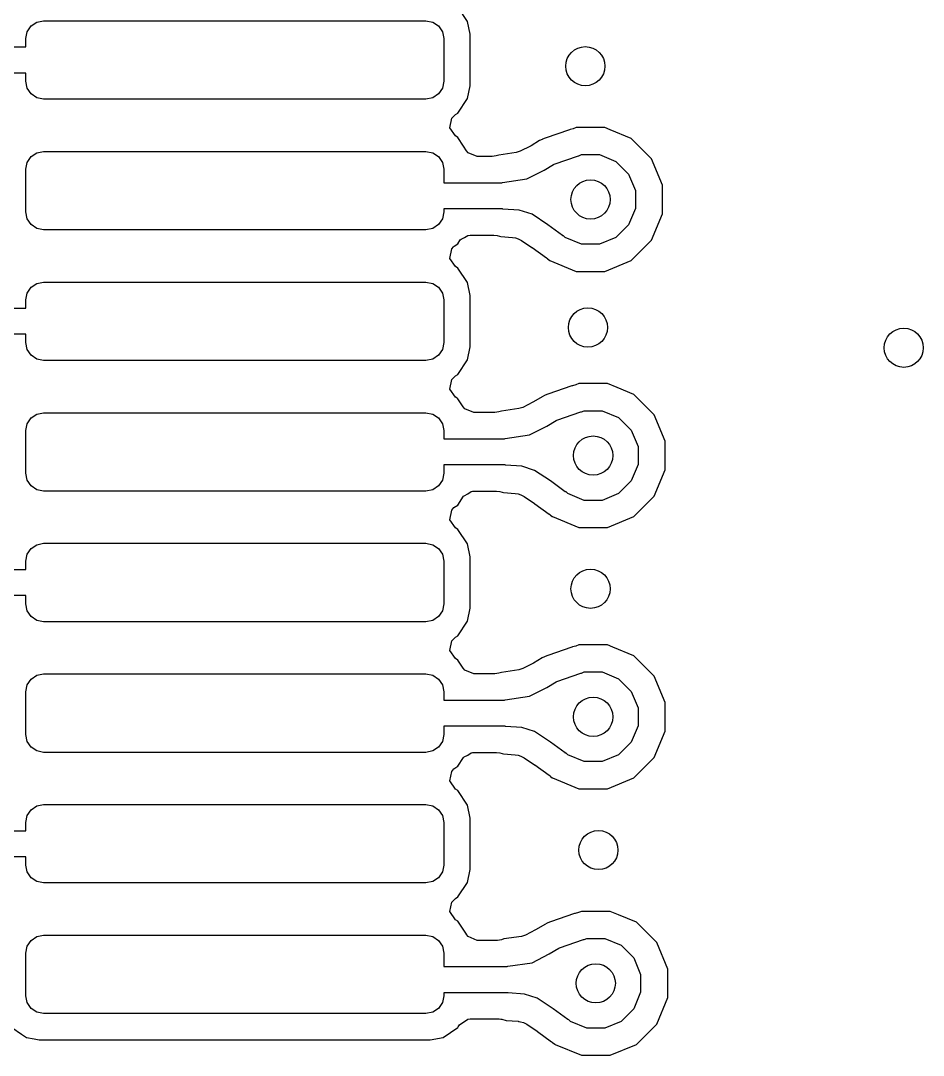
# Model space of a CAD drawing. Extents: x 114.9 to 199.6, y -137.1 to -76.7.
# Drawn here: x 180.478 to 183.934, y -100.986 to -97.026 of the extents above; entities that cross this region are included whole.
import ezdxf

# ---------------------------------------------------------------- set-up
doc = ezdxf.new("R2010")
doc.units = 0
doc.layers.add('BLACK', color=7, linetype='CONTINUOUS')

msp = doc.modelspace()

# ---------------------------------------------------------------- linework, layer by layer
at = {"layer": 'BLACK', "linetype": 'CONTINUOUS'}
for p, q in [((182.188713, -97.028365), (182.151431, -96.972569)), ((180.50319, -97.06809), (180.51797, -97.04597)), ((180.51797, -97.04597), (180.54009, -97.03119)), ((180.54009, -97.03119), (180.566182, -97.026)), ((180.566182, -97.026), (182.029818, -97.026)), ((182.029818, -97.026), (182.05591, -97.03119)), ((182.05591, -97.03119), (182.07803, -97.04597)), ((182.07803, -97.04597), (182.09281, -97.06809)), ((182.198499, -97.077568), (182.188713, -97.028365)), ((180.498, -97.094182), (180.50319, -97.06809)), ((182.09281, -97.06809), (182.098, -97.094182)), ((182.1985, -97.274433), (182.198499, -97.077568)), ((175.014, -97.126), (180.498, -97.126)), ((180.498, -97.126), (180.498, -97.094182)), ((182.098, -97.094182), (182.098, -97.257818)), ((180.498, -97.226), (175.034711, -97.226)), ((180.498, -97.257818), (180.498, -97.226)), ((180.50319, -97.28391), (180.498, -97.257818)), ((180.51797, -97.30603), (180.50319, -97.28391)), ((182.09281, -97.28391), (182.07803, -97.30603)), ((182.098, -97.257818), (182.09281, -97.28391)), ((182.188713, -97.323635), (182.1985, -97.274433)), ((180.54009, -97.32081), (180.51797, -97.30603)), ((180.566182, -97.326), (180.54009, -97.32081)), ((182.029818, -97.326), (180.566182, -97.326)), ((182.05591, -97.32081), (182.029818, -97.326)), ((182.07803, -97.30603), (182.05591, -97.32081)), ((182.151431, -97.379431), (182.188713, -97.323635)), ((182.121875, -97.435561), (182.12919, -97.398778)), ((182.12919, -97.398778), (182.142709, -97.385258)), ((182.142709, -97.385258), (182.151431, -97.379431)), ((182.14271, -97.466741), (182.121875, -97.435561)), ((182.578828, -97.442987), (182.486279, -97.474933)), ((182.581347, -97.442643), (182.578828, -97.442987)), ((182.593448, -97.439367), (182.581347, -97.442643)), ((182.6052, -97.4345), (182.593448, -97.439367)), ((182.7148, -97.4345), (182.6052, -97.4345)), ((182.714801, -97.4345), (182.7148, -97.4345)), ((182.735292, -97.442988), (182.714801, -97.4345)), ((182.816058, -97.476443), (182.735292, -97.442988)), ((182.151431, -97.472569), (182.14271, -97.466741)), ((182.173524, -97.505634), (182.151431, -97.472569)), ((182.464756, -97.484897), (182.432014, -97.504288)), ((182.464799, -97.484873), (182.464756, -97.484897)), ((182.474187, -97.479935), (182.464799, -97.484873)), ((182.474202, -97.479927), (182.474187, -97.479935)), ((182.476325, -97.478944), (182.474202, -97.479927)), ((182.47634, -97.478937), (182.476325, -97.478944)), ((182.486251, -97.474943), (182.47634, -97.478937)), ((182.486279, -97.474933), (182.486251, -97.474943)), ((182.816059, -97.476444), (182.816058, -97.476443)), ((182.816061, -97.476445), (182.816059, -97.476444)), ((182.893555, -97.553939), (182.816061, -97.476445)), ((180.54009, -97.53119), (180.566182, -97.526)), ((180.566182, -97.526), (182.029818, -97.526)), ((182.029818, -97.526), (182.05591, -97.53119)), ((182.185611, -97.523723), (182.173524, -97.505634)), ((182.191705, -97.531148), (182.185611, -97.523723)), ((182.391044, -97.525605), (182.375405, -97.530609)), ((182.429588, -97.505634), (182.391044, -97.525605)), ((182.432014, -97.504288), (182.429588, -97.505634)), ((180.498, -97.594182), (180.50319, -97.56809)), ((180.50319, -97.56809), (180.51797, -97.54597)), ((180.51797, -97.54597), (180.54009, -97.53119)), ((182.05591, -97.53119), (182.07803, -97.54597)), ((182.07803, -97.54597), (182.09281, -97.56809)), ((182.09281, -97.56809), (182.098, -97.594182)), ((182.226353, -97.5455), (182.191705, -97.531148)), ((182.283846, -97.5455), (182.226353, -97.5455)), ((182.298438, -97.543277), (182.283846, -97.5455)), ((182.308552, -97.540121), (182.298438, -97.543277)), ((182.375405, -97.530609), (182.308552, -97.540121)), ((182.520679, -97.574668), (182.613253, -97.542714)), ((182.613253, -97.542714), (182.615087, -97.542824)), ((182.615087, -97.542824), (182.625859, -97.538363)), ((182.625859, -97.538363), (182.694141, -97.538363)), ((182.694141, -97.538363), (182.757225, -97.564493)), ((182.757225, -97.564493), (182.805507, -97.612775)), ((182.893555, -97.55394), (182.893555, -97.553939)), ((182.893557, -97.553942), (182.893555, -97.55394)), ((182.9355, -97.6552), (182.893557, -97.553942)), ((180.498, -97.757818), (180.498, -97.594182)), ((182.098, -97.594182), (182.098, -97.646)), ((182.416267, -97.631359), (182.481999, -97.5973)), ((182.481999, -97.5973), (182.518542, -97.575658)), ((182.518542, -97.575658), (182.520679, -97.574668)), ((182.098, -97.646), (182.32055, -97.646)), ((182.32055, -97.646), (182.323412, -97.64457)), ((182.323412, -97.64457), (182.416267, -97.631359)), ((182.805507, -97.612775), (182.831637, -97.675859)), ((182.831637, -97.675859), (182.831637, -97.744141)), ((182.9355, -97.7648), (182.9355, -97.6552)), ((180.50319, -97.78391), (180.498, -97.757818)), ((182.098, -97.757818), (182.09281, -97.78391)), ((182.322735, -97.746), (182.098, -97.746)), ((182.098, -97.746), (182.098, -97.757818)), ((182.324253, -97.746756), (182.322735, -97.746)), ((182.386637, -97.751086), (182.324253, -97.746756)), ((182.436022, -97.766697), (182.386637, -97.751086)), ((182.831637, -97.744141), (182.805507, -97.807225)), ((182.893557, -97.866058), (182.9355, -97.7648)), ((180.51797, -97.80603), (180.50319, -97.78391)), ((182.09281, -97.78391), (182.07803, -97.80603)), ((182.496232, -97.807276), (182.436022, -97.766697)), ((180.54009, -97.82081), (180.51797, -97.80603)), ((180.566182, -97.826), (180.54009, -97.82081)), ((182.029818, -97.826), (180.566182, -97.826)), ((182.05591, -97.82081), (182.029818, -97.826)), ((182.07803, -97.80603), (182.05591, -97.82081)), ((182.55298, -97.848407), (182.496232, -97.807276)), ((182.805507, -97.807225), (182.757225, -97.855507)), ((182.138418, -97.888125), (182.151431, -97.879431)), ((182.151431, -97.879431), (182.161382, -97.864537)), ((182.161382, -97.864537), (182.164516, -97.861319)), ((182.164516, -97.861319), (182.177931, -97.85555)), ((182.177931, -97.85555), (182.190066, -97.847442)), ((182.190066, -97.847442), (182.198785, -97.846582)), ((182.198785, -97.846582), (182.198969, -97.846504)), ((182.198969, -97.846504), (182.199091, -97.846552)), ((182.199091, -97.846552), (182.199626, -97.8465)), ((182.199626, -97.8465), (182.290176, -97.8465)), ((182.290176, -97.8465), (182.303041, -97.848219)), ((182.303041, -97.848219), (182.311833, -97.850611)), ((182.311833, -97.850611), (182.316948, -97.852003)), ((182.316948, -97.852003), (182.360997, -97.855059)), ((182.360997, -97.855059), (182.372362, -97.857219)), ((182.372362, -97.857219), (182.382949, -97.860565)), ((182.382949, -97.860565), (182.395563, -97.866653)), ((182.395563, -97.866653), (182.435079, -97.893285)), ((182.5533, -97.848631), (182.55298, -97.848407)), ((182.556564, -97.849296), (182.5533, -97.848631)), ((182.562775, -97.855507), (182.556564, -97.849296)), ((182.625859, -97.881637), (182.562775, -97.855507)), ((182.694141, -97.881637), (182.625859, -97.881637)), ((182.757225, -97.855507), (182.694141, -97.881637)), ((182.816061, -97.943555), (182.893555, -97.866061)), ((182.893555, -97.86606), (182.893557, -97.866058)), ((182.893555, -97.866061), (182.893555, -97.86606)), ((182.121875, -97.935561), (182.12919, -97.898778)), ((182.12919, -97.898778), (182.134823, -97.891819)), ((182.134823, -97.891819), (182.138418, -97.888125)), ((182.435079, -97.893285), (182.436443, -97.894238)), ((182.436443, -97.894238), (182.491066, -97.933829)), ((182.14271, -97.966741), (182.121875, -97.935561)), ((182.491066, -97.933829), (182.49248, -97.934836)), ((182.49248, -97.934836), (182.492528, -97.93487)), ((182.492528, -97.93487), (182.492537, -97.934876)), ((182.492537, -97.934876), (182.494861, -97.936503)), ((182.494861, -97.936503), (182.494809, -97.936577)), ((182.494809, -97.936577), (182.503603, -97.943219)), ((182.503603, -97.943219), (182.503939, -97.943555)), ((182.503939, -97.943555), (182.50394, -97.943555)), ((182.50394, -97.943555), (182.503942, -97.943557)), ((182.503942, -97.943557), (182.6052, -97.9855)), ((182.7148, -97.9855), (182.816058, -97.943557)), ((182.816058, -97.943557), (182.81606, -97.943555)), ((182.81606, -97.943555), (182.816061, -97.943555)), ((182.151431, -97.972569), (182.14271, -97.966741)), ((182.188713, -98.028365), (182.151431, -97.972569)), ((182.6052, -97.9855), (182.605202, -97.9855)), ((182.605202, -97.9855), (182.714798, -97.9855)), ((182.714798, -97.9855), (182.7148, -97.9855)), ((180.51797, -98.04597), (180.54009, -98.03119)), ((180.54009, -98.03119), (180.566182, -98.026)), ((180.566182, -98.026), (182.029818, -98.026)), ((182.029818, -98.026), (182.05591, -98.03119)), ((182.05591, -98.03119), (182.07803, -98.04597)), ((182.198499, -98.077568), (182.188713, -98.028365)), ((180.498, -98.094182), (180.50319, -98.06809)), ((180.50319, -98.06809), (180.51797, -98.04597)), ((182.07803, -98.04597), (182.09281, -98.06809)), ((182.09281, -98.06809), (182.098, -98.094182)), ((182.1985, -98.274433), (182.198499, -98.077568)), ((180.498, -98.126), (180.498, -98.094182)), ((182.098, -98.094182), (182.098, -98.257818)), ((176.044, -98.126), (180.498, -98.126)), ((180.498, -98.226), (176.064711, -98.226)), ((180.498, -98.257818), (180.498, -98.226)), ((180.50319, -98.28391), (180.498, -98.257818)), ((182.098, -98.257818), (182.09281, -98.28391)), ((182.188713, -98.323635), (182.1985, -98.274433)), ((180.51797, -98.30603), (180.50319, -98.28391)), ((180.54009, -98.32081), (180.51797, -98.30603)), ((182.07803, -98.30603), (182.05591, -98.32081)), ((182.09281, -98.28391), (182.07803, -98.30603)), ((180.566182, -98.326), (180.54009, -98.32081)), ((182.029818, -98.326), (180.566182, -98.326)), ((182.05591, -98.32081), (182.029818, -98.326)), ((182.151431, -98.379431), (182.188713, -98.323635)), ((182.121875, -98.435561), (182.12919, -98.398778)), ((182.12919, -98.398778), (182.142709, -98.385258)), ((182.142709, -98.385258), (182.151431, -98.379431)), ((182.14271, -98.466741), (182.121875, -98.435561)), ((182.588828, -98.422987), (182.496279, -98.454933)), ((182.591347, -98.422643), (182.588828, -98.422987)), ((182.603448, -98.419367), (182.591347, -98.422643)), ((182.6152, -98.4145), (182.603448, -98.419367)), ((182.7248, -98.4145), (182.6152, -98.4145)), ((182.724801, -98.4145), (182.7248, -98.4145)), ((182.761947, -98.429887), (182.724801, -98.4145)), ((182.826058, -98.456443), (182.761947, -98.429887)), ((182.148915, -98.470888), (182.14271, -98.466741)), ((182.151431, -98.472569), (182.148915, -98.470888)), ((182.172248, -98.503723), (182.151431, -98.472569)), ((182.474756, -98.464897), (182.442014, -98.484288)), ((182.474799, -98.464873), (182.474756, -98.464897)), ((182.484187, -98.459935), (182.474799, -98.464873)), ((182.484202, -98.459927), (182.484187, -98.459935)), ((182.486325, -98.458944), (182.484202, -98.459927)), ((182.48634, -98.458937), (182.486325, -98.458944)), ((182.496251, -98.454943), (182.48634, -98.458937)), ((182.496279, -98.454933), (182.496251, -98.454943)), ((182.826059, -98.456444), (182.826058, -98.456443)), ((182.826061, -98.456445), (182.826059, -98.456444)), ((182.903555, -98.533939), (182.826061, -98.456445)), ((182.178342, -98.511148), (182.172248, -98.503723)), ((182.21299, -98.5255), (182.178342, -98.511148)), ((182.385405, -98.510609), (182.318552, -98.520121)), ((182.401044, -98.505605), (182.385405, -98.510609)), ((182.439588, -98.485634), (182.401044, -98.505605)), ((182.442014, -98.484288), (182.439588, -98.485634)), ((182.625087, -98.522824), (182.635859, -98.518363)), ((182.635859, -98.518363), (182.704141, -98.518363)), ((182.704141, -98.518363), (182.767225, -98.544493)), ((180.50319, -98.56809), (180.51797, -98.54597)), ((180.51797, -98.54597), (180.54009, -98.53119)), ((180.54009, -98.53119), (180.566182, -98.526)), ((180.566182, -98.526), (182.029818, -98.526)), ((182.029818, -98.526), (182.05591, -98.53119)), ((182.05591, -98.53119), (182.07803, -98.54597)), ((182.07803, -98.54597), (182.09281, -98.56809)), ((182.293846, -98.5255), (182.21299, -98.5255)), ((182.308438, -98.523277), (182.293846, -98.5255)), ((182.318552, -98.520121), (182.308438, -98.523277)), ((182.491999, -98.5773), (182.528542, -98.555658)), ((182.528542, -98.555658), (182.530679, -98.554668)), ((182.530679, -98.554668), (182.623253, -98.522714)), ((182.623253, -98.522714), (182.625087, -98.522824)), ((182.767225, -98.544493), (182.815507, -98.592775)), ((182.903555, -98.53394), (182.903555, -98.533939)), ((182.903557, -98.533942), (182.903555, -98.53394)), ((182.9455, -98.6352), (182.903557, -98.533942)), ((180.498, -98.594182), (180.50319, -98.56809)), ((180.498, -98.757818), (180.498, -98.594182)), ((182.09281, -98.56809), (182.098, -98.594182)), ((182.098, -98.594182), (182.098, -98.626)), ((182.426267, -98.611359), (182.491999, -98.5773)), ((182.815507, -98.592775), (182.841637, -98.655859)), ((182.098, -98.626), (182.33055, -98.626)), ((182.33055, -98.626), (182.333412, -98.62457)), ((182.333412, -98.62457), (182.426267, -98.611359)), ((182.9455, -98.7448), (182.9455, -98.6352)), ((182.841637, -98.655859), (182.841637, -98.724141)), ((182.332735, -98.726), (182.098, -98.726)), ((182.098, -98.726), (182.098, -98.757818)), ((182.334253, -98.726756), (182.332735, -98.726)), ((182.396637, -98.731086), (182.334253, -98.726756)), ((182.446022, -98.746697), (182.396637, -98.731086)), ((182.506232, -98.787276), (182.446022, -98.746697)), ((182.841637, -98.724141), (182.815507, -98.787225)), ((182.903557, -98.846058), (182.9455, -98.7448)), ((180.50319, -98.78391), (180.498, -98.757818)), ((180.51797, -98.80603), (180.50319, -98.78391)), ((182.09281, -98.78391), (182.07803, -98.80603)), ((182.098, -98.757818), (182.09281, -98.78391)), ((182.56298, -98.828407), (182.506232, -98.787276)), ((182.815507, -98.787225), (182.767225, -98.835507)), ((180.54009, -98.82081), (180.51797, -98.80603)), ((180.566182, -98.826), (180.54009, -98.82081)), ((182.029818, -98.826), (180.566182, -98.826)), ((182.05591, -98.82081), (182.029818, -98.826)), ((182.07803, -98.80603), (182.05591, -98.82081)), ((182.190042, -98.836387), (182.203431, -98.827441)), ((182.203431, -98.827441), (182.208549, -98.826937)), ((182.208549, -98.826937), (182.209104, -98.826654)), ((182.209104, -98.826654), (182.209645, -98.826829)), ((182.209645, -98.826829), (182.21299, -98.8265)), ((182.21299, -98.8265), (182.300176, -98.8265)), ((182.300176, -98.8265), (182.313041, -98.828219)), ((182.313041, -98.828219), (182.321833, -98.830611)), ((182.321833, -98.830611), (182.326948, -98.832003)), ((182.326948, -98.832003), (182.370997, -98.835059)), ((182.370997, -98.835059), (182.382362, -98.837219)), ((182.5633, -98.828631), (182.56298, -98.828407)), ((182.566564, -98.829296), (182.5633, -98.828631)), ((182.572775, -98.835507), (182.566564, -98.829296)), ((182.151431, -98.879431), (182.17384, -98.845893)), ((182.17384, -98.845893), (182.175703, -98.843709)), ((182.175703, -98.843709), (182.190042, -98.836387)), ((182.382362, -98.837219), (182.392949, -98.840565)), ((182.392949, -98.840565), (182.405563, -98.846653)), ((182.405563, -98.846653), (182.445079, -98.873285)), ((182.445079, -98.873285), (182.446443, -98.874238)), ((182.446443, -98.874238), (182.501066, -98.913829)), ((182.635859, -98.861637), (182.572775, -98.835507)), ((182.704141, -98.861637), (182.635859, -98.861637)), ((182.767225, -98.835507), (182.704141, -98.861637)), ((182.826061, -98.923555), (182.903555, -98.846061)), ((182.903555, -98.84606), (182.903557, -98.846058)), ((182.903555, -98.846061), (182.903555, -98.84606)), ((182.121875, -98.935561), (182.12919, -98.898778)), ((182.12919, -98.898778), (182.132646, -98.894209)), ((182.132646, -98.894209), (182.137057, -98.889035)), ((182.137057, -98.889035), (182.151431, -98.879431)), ((182.501066, -98.913829), (182.50248, -98.914836)), ((182.14271, -98.966741), (182.121875, -98.935561)), ((182.50248, -98.914836), (182.502528, -98.91487)), ((182.502528, -98.91487), (182.502537, -98.914876)), ((182.502537, -98.914876), (182.504861, -98.916503)), ((182.504861, -98.916503), (182.504809, -98.916577)), ((182.504809, -98.916577), (182.513603, -98.923219)), ((182.513603, -98.923219), (182.513939, -98.923555)), ((182.513939, -98.923555), (182.51394, -98.923555)), ((182.51394, -98.923555), (182.513942, -98.923557)), ((182.513942, -98.923557), (182.6152, -98.9655)), ((182.7248, -98.9655), (182.826058, -98.923557)), ((182.826058, -98.923557), (182.82606, -98.923555)), ((182.82606, -98.923555), (182.826061, -98.923555)), ((182.151431, -98.972569), (182.14271, -98.966741)), ((182.188713, -99.028365), (182.151431, -98.972569)), ((182.6152, -98.9655), (182.615202, -98.9655)), ((182.615202, -98.9655), (182.724798, -98.9655)), ((182.724798, -98.9655), (182.7248, -98.9655)), ((180.51797, -99.04597), (180.54009, -99.03119)), ((180.54009, -99.03119), (180.566182, -99.026)), ((180.566182, -99.026), (182.029818, -99.026)), ((182.029818, -99.026), (182.05591, -99.03119)), ((182.05591, -99.03119), (182.07803, -99.04597)), ((182.198499, -99.077568), (182.188713, -99.028365)), ((180.498, -99.094182), (180.50319, -99.06809)), ((180.50319, -99.06809), (180.51797, -99.04597)), ((182.07803, -99.04597), (182.09281, -99.06809)), ((182.09281, -99.06809), (182.098, -99.094182)), ((180.498, -99.126), (180.498, -99.094182)), ((182.098, -99.094182), (182.098, -99.257818)), ((182.198499, -99.115198), (182.198499, -99.077568)), ((178.714, -99.126), (180.498, -99.126)), ((182.1985, -99.274433), (182.198499, -99.115198)), ((180.498, -99.226), (178.734711, -99.226)), ((180.498, -99.257818), (180.498, -99.226)), ((180.50319, -99.28391), (180.498, -99.257818)), ((182.098, -99.257818), (182.09281, -99.28391)), ((180.51797, -99.30603), (180.50319, -99.28391)), ((180.54009, -99.32081), (180.51797, -99.30603)), ((182.07803, -99.30603), (182.05591, -99.32081)), ((182.09281, -99.28391), (182.07803, -99.30603)), ((182.188713, -99.323635), (182.1985, -99.274433)), ((180.566182, -99.326), (180.54009, -99.32081)), ((182.029818, -99.326), (180.566182, -99.326)), ((182.05591, -99.32081), (182.029818, -99.326)), ((182.151431, -99.379431), (182.188713, -99.323635)), ((182.12919, -99.398778), (182.142709, -99.385258)), ((182.142709, -99.385258), (182.151431, -99.379431)), ((182.121875, -99.435561), (182.12919, -99.398778)), ((182.588828, -99.422987), (182.496279, -99.454933)), ((182.591347, -99.422643), (182.588828, -99.422987)), ((182.603448, -99.419367), (182.591347, -99.422643)), ((182.6152, -99.4145), (182.603448, -99.419367)), ((182.7248, -99.4145), (182.6152, -99.4145)), ((182.724801, -99.4145), (182.7248, -99.4145)), ((182.745292, -99.422988), (182.724801, -99.4145)), ((182.826058, -99.456443), (182.745292, -99.422988)), ((182.14271, -99.466741), (182.121875, -99.435561)), ((182.15143, -99.472568), (182.14271, -99.466741)), ((182.474756, -99.464897), (182.442014, -99.484288)), ((182.474799, -99.464873), (182.474756, -99.464897)), ((182.484187, -99.459935), (182.474799, -99.464873)), ((182.484202, -99.459927), (182.484187, -99.459935)), ((182.486325, -99.458944), (182.484202, -99.459927)), ((182.48634, -99.458937), (182.486325, -99.458944)), ((182.496251, -99.454943), (182.48634, -99.458937)), ((182.496279, -99.454933), (182.496251, -99.454943)), ((182.826059, -99.456444), (182.826058, -99.456443)), ((182.826061, -99.456445), (182.826059, -99.456444)), ((182.903555, -99.533939), (182.826061, -99.456445)), ((182.151431, -99.472569), (182.15143, -99.472568)), ((182.172248, -99.503723), (182.151431, -99.472569)), ((182.178342, -99.511148), (182.172248, -99.503723)), ((182.401044, -99.505605), (182.385405, -99.510609)), ((182.439588, -99.485634), (182.401044, -99.505605)), ((182.442014, -99.484288), (182.439588, -99.485634)), ((180.50319, -99.56809), (180.51797, -99.54597)), ((180.51797, -99.54597), (180.54009, -99.53119)), ((180.54009, -99.53119), (180.566182, -99.526)), ((180.566182, -99.526), (182.029818, -99.526)), ((182.029818, -99.526), (182.05591, -99.53119)), ((182.05591, -99.53119), (182.07803, -99.54597)), ((182.07803, -99.54597), (182.09281, -99.56809)), ((182.21299, -99.5255), (182.178342, -99.511148)), ((182.293846, -99.5255), (182.21299, -99.5255)), ((182.308438, -99.523277), (182.293846, -99.5255)), ((182.318552, -99.520121), (182.308438, -99.523277)), ((182.385405, -99.510609), (182.318552, -99.520121)), ((182.530679, -99.554668), (182.623253, -99.522714)), ((182.623253, -99.522714), (182.625087, -99.522824)), ((182.625087, -99.522824), (182.635859, -99.518363)), ((182.635859, -99.518363), (182.704141, -99.518363)), ((182.704141, -99.518363), (182.767225, -99.544493)), ((182.767225, -99.544493), (182.815507, -99.592775)), ((182.903555, -99.53394), (182.903555, -99.533939)), ((182.903557, -99.533942), (182.903555, -99.53394)), ((182.9455, -99.6352), (182.903557, -99.533942)), ((180.498, -99.594182), (180.50319, -99.56809)), ((182.09281, -99.56809), (182.098, -99.594182)), ((182.426267, -99.611359), (182.491999, -99.5773)), ((182.491999, -99.5773), (182.528542, -99.555658)), ((182.528542, -99.555658), (182.530679, -99.554668)), ((180.498, -99.757818), (180.498, -99.594182)), ((182.098, -99.594182), (182.098, -99.626)), ((182.098, -99.626), (182.33055, -99.626)), ((182.33055, -99.626), (182.333412, -99.62457)), ((182.333412, -99.62457), (182.426267, -99.611359)), ((182.815507, -99.592775), (182.841637, -99.655859)), ((182.841637, -99.655859), (182.841637, -99.724141)), ((182.9455, -99.7448), (182.9455, -99.6352)), ((182.332735, -99.726), (182.098, -99.726)), ((182.098, -99.726), (182.098, -99.757818)), ((182.334253, -99.726756), (182.332735, -99.726)), ((182.396637, -99.731086), (182.334253, -99.726756)), ((182.446022, -99.746697), (182.396637, -99.731086)), ((182.841637, -99.724141), (182.815507, -99.787225)), ((182.903557, -99.846058), (182.9455, -99.7448)), ((180.50319, -99.78391), (180.498, -99.757818)), ((180.51797, -99.80603), (180.50319, -99.78391)), ((182.09281, -99.78391), (182.07803, -99.80603)), ((182.098, -99.757818), (182.09281, -99.78391)), ((182.506232, -99.787276), (182.446022, -99.746697)), ((180.54009, -99.82081), (180.51797, -99.80603)), ((180.566182, -99.826), (180.54009, -99.82081)), ((182.05591, -99.82081), (182.029818, -99.826)), ((182.07803, -99.80603), (182.05591, -99.82081)), ((182.56298, -99.828407), (182.506232, -99.787276)), ((182.815507, -99.787225), (182.767225, -99.835507)), ((182.029818, -99.826), (180.566182, -99.826)), ((182.151431, -99.879431), (182.17384, -99.845893)), ((182.17384, -99.845893), (182.175703, -99.843709)), ((182.175703, -99.843709), (182.190042, -99.836387)), ((182.190042, -99.836387), (182.203431, -99.827441)), ((182.203431, -99.827441), (182.208549, -99.826937)), ((182.208549, -99.826937), (182.209104, -99.826654)), ((182.209104, -99.826654), (182.209645, -99.826829)), ((182.209645, -99.826829), (182.21299, -99.8265)), ((182.21299, -99.8265), (182.300176, -99.8265)), ((182.300176, -99.8265), (182.313041, -99.828219)), ((182.313041, -99.828219), (182.321833, -99.830611)), ((182.321833, -99.830611), (182.326948, -99.832003)), ((182.326948, -99.832003), (182.370997, -99.835059)), ((182.370997, -99.835059), (182.382362, -99.837219)), ((182.382362, -99.837219), (182.392949, -99.840565)), ((182.392949, -99.840565), (182.405563, -99.846653)), ((182.405563, -99.846653), (182.445079, -99.873285)), ((182.5633, -99.828631), (182.56298, -99.828407)), ((182.566564, -99.829296), (182.5633, -99.828631)), ((182.572775, -99.835507), (182.566564, -99.829296)), ((182.635859, -99.861637), (182.572775, -99.835507)), ((182.704141, -99.861637), (182.635859, -99.861637)), ((182.767225, -99.835507), (182.704141, -99.861637)), ((182.826061, -99.923555), (182.903555, -99.846061)), ((182.903555, -99.84606), (182.903557, -99.846058)), ((182.903555, -99.846061), (182.903555, -99.84606)), ((182.121875, -99.935561), (182.12919, -99.898778)), ((182.12919, -99.898778), (182.132646, -99.894209)), ((182.132646, -99.894209), (182.137057, -99.889035)), ((182.137057, -99.889035), (182.151431, -99.879431)), ((182.445079, -99.873285), (182.446443, -99.874238)), ((182.446443, -99.874238), (182.501066, -99.913829)), ((182.14271, -99.966741), (182.121875, -99.935561)), ((182.501066, -99.913829), (182.50248, -99.914836)), ((182.50248, -99.914836), (182.502528, -99.91487)), ((182.502528, -99.91487), (182.502537, -99.914876)), ((182.502537, -99.914876), (182.504861, -99.916503)), ((182.504861, -99.916503), (182.504809, -99.916577)), ((182.504809, -99.916577), (182.513603, -99.923219)), ((182.513603, -99.923219), (182.513939, -99.923555)), ((182.513939, -99.923555), (182.51394, -99.923555)), ((182.51394, -99.923555), (182.513942, -99.923557)), ((182.513942, -99.923557), (182.6152, -99.9655)), ((182.7248, -99.9655), (182.826058, -99.923557)), ((182.826058, -99.923557), (182.82606, -99.923555)), ((182.82606, -99.923555), (182.826061, -99.923555)), ((182.151431, -99.972569), (182.14271, -99.966741)), ((182.188713, -100.028365), (182.151431, -99.972569)), ((182.6152, -99.9655), (182.615202, -99.9655)), ((182.615202, -99.9655), (182.724798, -99.9655)), ((182.724798, -99.9655), (182.7248, -99.9655)), ((180.50319, -100.06809), (180.51797, -100.04597)), ((180.51797, -100.04597), (180.54009, -100.03119)), ((180.54009, -100.03119), (180.566182, -100.026)), ((180.566182, -100.026), (182.029818, -100.026)), ((182.029818, -100.026), (182.05591, -100.03119)), ((182.05591, -100.03119), (182.07803, -100.04597)), ((182.07803, -100.04597), (182.09281, -100.06809)), ((182.198499, -100.077567), (182.188713, -100.028365)), ((180.498, -100.094182), (180.50319, -100.06809)), ((180.498, -100.126), (180.498, -100.094182)), ((182.09281, -100.06809), (182.098, -100.094182)), ((182.098, -100.094182), (182.098, -100.257818)), ((182.198499, -100.077568), (182.198499, -100.077567)), ((182.1985, -100.274433), (182.198499, -100.077568)), ((179.304, -100.126), (180.498, -100.126)), ((180.498, -100.226), (179.324711, -100.226)), ((180.498, -100.257818), (180.498, -100.226)), ((180.50319, -100.28391), (180.498, -100.257818)), ((182.098, -100.257818), (182.09281, -100.28391)), ((180.51797, -100.30603), (180.50319, -100.28391)), ((182.09281, -100.28391), (182.07803, -100.30603)), ((182.188713, -100.323635), (182.1985, -100.274433)), ((180.54009, -100.32081), (180.51797, -100.30603)), ((180.566182, -100.326), (180.54009, -100.32081)), ((182.029818, -100.326), (180.566182, -100.326)), ((182.05591, -100.32081), (182.029818, -100.326)), ((182.07803, -100.30603), (182.05591, -100.32081)), ((182.151431, -100.379431), (182.188713, -100.323635)), ((182.142709, -100.385258), (182.151431, -100.379431)), ((182.121875, -100.435561), (182.12919, -100.398778)), ((182.12919, -100.398778), (182.142709, -100.385258)), ((182.14271, -100.466741), (182.121875, -100.435561)), ((182.598828, -100.442987), (182.506279, -100.474933)), ((182.601347, -100.442643), (182.598828, -100.442987)), ((182.613448, -100.439367), (182.601347, -100.442643)), ((182.6252, -100.4345), (182.613448, -100.439367)), ((182.7348, -100.4345), (182.6252, -100.4345)), ((182.734801, -100.4345), (182.7348, -100.4345)), ((182.766419, -100.447597), (182.734801, -100.4345)), ((182.836058, -100.476443), (182.766419, -100.447597)), ((182.151431, -100.472569), (182.14271, -100.466741)), ((182.184579, -100.522179), (182.151431, -100.472569)), ((182.484756, -100.484897), (182.452014, -100.504288)), ((182.484799, -100.484873), (182.484756, -100.484897)), ((182.494187, -100.479935), (182.484799, -100.484873)), ((182.494202, -100.479927), (182.494187, -100.479935)), ((182.496325, -100.478944), (182.494202, -100.479927)), ((182.49634, -100.478937), (182.496325, -100.478944)), ((182.506251, -100.474943), (182.49634, -100.478937)), ((182.506279, -100.474933), (182.506251, -100.474943)), ((182.836059, -100.476444), (182.836058, -100.476443)), ((182.836061, -100.476445), (182.836059, -100.476444)), ((182.913555, -100.553939), (182.836061, -100.476445)), ((180.51797, -100.54597), (180.54009, -100.53119)), ((180.54009, -100.53119), (180.566182, -100.526)), ((180.566182, -100.526), (182.029818, -100.526)), ((182.029818, -100.526), (182.05591, -100.53119)), ((182.05591, -100.53119), (182.07803, -100.54597)), ((182.185611, -100.523723), (182.184579, -100.522179)), ((182.191705, -100.531148), (182.185611, -100.523723)), ((182.226353, -100.5455), (182.191705, -100.531148)), ((182.395405, -100.530609), (182.328552, -100.540121)), ((182.411044, -100.525605), (182.395405, -100.530609)), ((182.449588, -100.505634), (182.411044, -100.525605)), ((182.452014, -100.504288), (182.449588, -100.505634)), ((180.498, -100.594182), (180.50319, -100.56809)), ((180.50319, -100.56809), (180.51797, -100.54597)), ((182.07803, -100.54597), (182.09281, -100.56809)), ((182.09281, -100.56809), (182.098, -100.594182)), ((182.303846, -100.5455), (182.226353, -100.5455)), ((182.318438, -100.543277), (182.303846, -100.5455)), ((182.328552, -100.540121), (182.318438, -100.543277)), ((182.501999, -100.5973), (182.538542, -100.575658)), ((182.538542, -100.575658), (182.540679, -100.574668)), ((182.540679, -100.574668), (182.633253, -100.542714)), ((182.633253, -100.542714), (182.635087, -100.542824)), ((182.635087, -100.542824), (182.645859, -100.538363)), ((182.645859, -100.538363), (182.714141, -100.538363)), ((182.714141, -100.538363), (182.777225, -100.564493)), ((182.777225, -100.564493), (182.825507, -100.612775)), ((182.913555, -100.55394), (182.913555, -100.553939)), ((182.913557, -100.553942), (182.913555, -100.55394)), ((182.9555, -100.6552), (182.913557, -100.553942)), ((180.498, -100.757818), (180.498, -100.594182)), ((182.098, -100.594182), (182.098, -100.646)), ((182.436267, -100.631359), (182.501999, -100.5973)), ((182.825507, -100.612775), (182.851637, -100.675859)), ((182.098, -100.646), (182.34055, -100.646)), ((182.34055, -100.646), (182.343412, -100.64457)), ((182.343412, -100.64457), (182.436267, -100.631359)), ((182.9555, -100.7648), (182.9555, -100.6552)), ((182.851637, -100.675859), (182.851637, -100.744141)), ((180.50319, -100.78391), (180.498, -100.757818)), ((182.098, -100.757818), (182.09281, -100.78391)), ((182.342735, -100.746), (182.098, -100.746)), ((182.098, -100.746), (182.098, -100.757818)), ((182.344253, -100.746756), (182.342735, -100.746)), ((182.406637, -100.751086), (182.344253, -100.746756)), ((182.456022, -100.766697), (182.406637, -100.751086)), ((182.516232, -100.807276), (182.456022, -100.766697)), ((182.851637, -100.744141), (182.825507, -100.807225)), ((182.913557, -100.866058), (182.9555, -100.7648)), ((180.51797, -100.80603), (180.50319, -100.78391)), ((180.54009, -100.82081), (180.51797, -100.80603)), ((182.07803, -100.80603), (182.05591, -100.82081)), ((182.09281, -100.78391), (182.07803, -100.80603)), ((182.57298, -100.848407), (182.516232, -100.807276)), ((182.825507, -100.807225), (182.777225, -100.855507)), ((180.566182, -100.826), (180.54009, -100.82081)), ((182.029818, -100.826), (180.566182, -100.826)), ((182.05591, -100.82081), (182.029818, -100.826)), ((182.158884, -100.868278), (182.190066, -100.847442)), ((182.190066, -100.847442), (182.199626, -100.8465)), ((182.199626, -100.8465), (182.310176, -100.8465)), ((182.310176, -100.8465), (182.316263, -100.84688)), ((182.316263, -100.84688), (182.319705, -100.84731)), ((182.319705, -100.84731), (182.336948, -100.852003)), ((182.336948, -100.852003), (182.382344, -100.855153)), ((182.5733, -100.848631), (182.57298, -100.848407)), ((182.576564, -100.849296), (182.5733, -100.848631)), ((182.582775, -100.855507), (182.576564, -100.849296)), ((180.444568, -100.879431), (180.481683, -100.90423)), ((182.095635, -100.916713), (182.151431, -100.879431)), ((182.151431, -100.879431), (182.153328, -100.876592)), ((182.153328, -100.876592), (182.158884, -100.868278)), ((182.382344, -100.855153), (182.383684, -100.855321)), ((182.383684, -100.855321), (182.384341, -100.855695)), ((182.384341, -100.855695), (182.392362, -100.857219)), ((182.392362, -100.857219), (182.402949, -100.860565)), ((182.402949, -100.860565), (182.415563, -100.866653)), ((182.415563, -100.866653), (182.455079, -100.893285)), ((182.455079, -100.893285), (182.456443, -100.894238)), ((182.456443, -100.894238), (182.511066, -100.933829)), ((182.645859, -100.881637), (182.582775, -100.855507)), ((182.714141, -100.881637), (182.645859, -100.881637)), ((182.777225, -100.855507), (182.714141, -100.881637)), ((182.836061, -100.943555), (182.913555, -100.866061)), ((182.913555, -100.86606), (182.913557, -100.866058)), ((182.913555, -100.866061), (182.913555, -100.86606)), ((180.481683, -100.90423), (180.500365, -100.916713)), ((180.500365, -100.916713), (180.500367, -100.916714)), ((180.500367, -100.916714), (180.529832, -100.922574)), ((180.529832, -100.922574), (180.549567, -100.9265)), ((180.549567, -100.9265), (182.046432, -100.926499)), ((182.046432, -100.926499), (182.095635, -100.916713)), ((182.511066, -100.933829), (182.51248, -100.934836)), ((182.51248, -100.934836), (182.512528, -100.93487)), ((182.512528, -100.93487), (182.512537, -100.934876)), ((182.512537, -100.934876), (182.514861, -100.936503)), ((182.514861, -100.936503), (182.514809, -100.936577)), ((182.514809, -100.936577), (182.523603, -100.943219)), ((182.523603, -100.943219), (182.523939, -100.943555)), ((182.523939, -100.943555), (182.52394, -100.943555)), ((182.52394, -100.943555), (182.523942, -100.943557)), ((182.523942, -100.943557), (182.6252, -100.9855)), ((182.7348, -100.9855), (182.836058, -100.943557)), ((182.836058, -100.943557), (182.83606, -100.943555)), ((182.83606, -100.943555), (182.836061, -100.943555)), ((182.6252, -100.9855), (182.625202, -100.9855)), ((182.625202, -100.9855), (182.734798, -100.9855)), ((182.734798, -100.9855), (182.7348, -100.9855))]:
    msp.add_line(p, q, dxfattribs=at)
at = {"layer": 'BLACK'}
for centre in [(182.64, -97.2), (182.66, -97.71), (182.65, -98.2), (183.858933, -98.277476), (182.67, -98.69), (182.66, -99.2), (182.67, -99.69), (182.69, -100.2), (182.68, -100.71)]:
    msp.add_circle(centre, 0.075, dxfattribs=at)
at = {"layer": 'WHITE'}
for centre in [(182.64, -97.2), (182.66, -97.71), (182.65, -98.2), (183.858933, -98.277476), (182.67, -98.69), (182.66, -99.2), (182.67, -99.69), (182.69, -100.2), (182.68, -100.71)]:
    msp.add_circle(centre, 0.075, dxfattribs=at)

doc.saveas('drawing.dxf')
